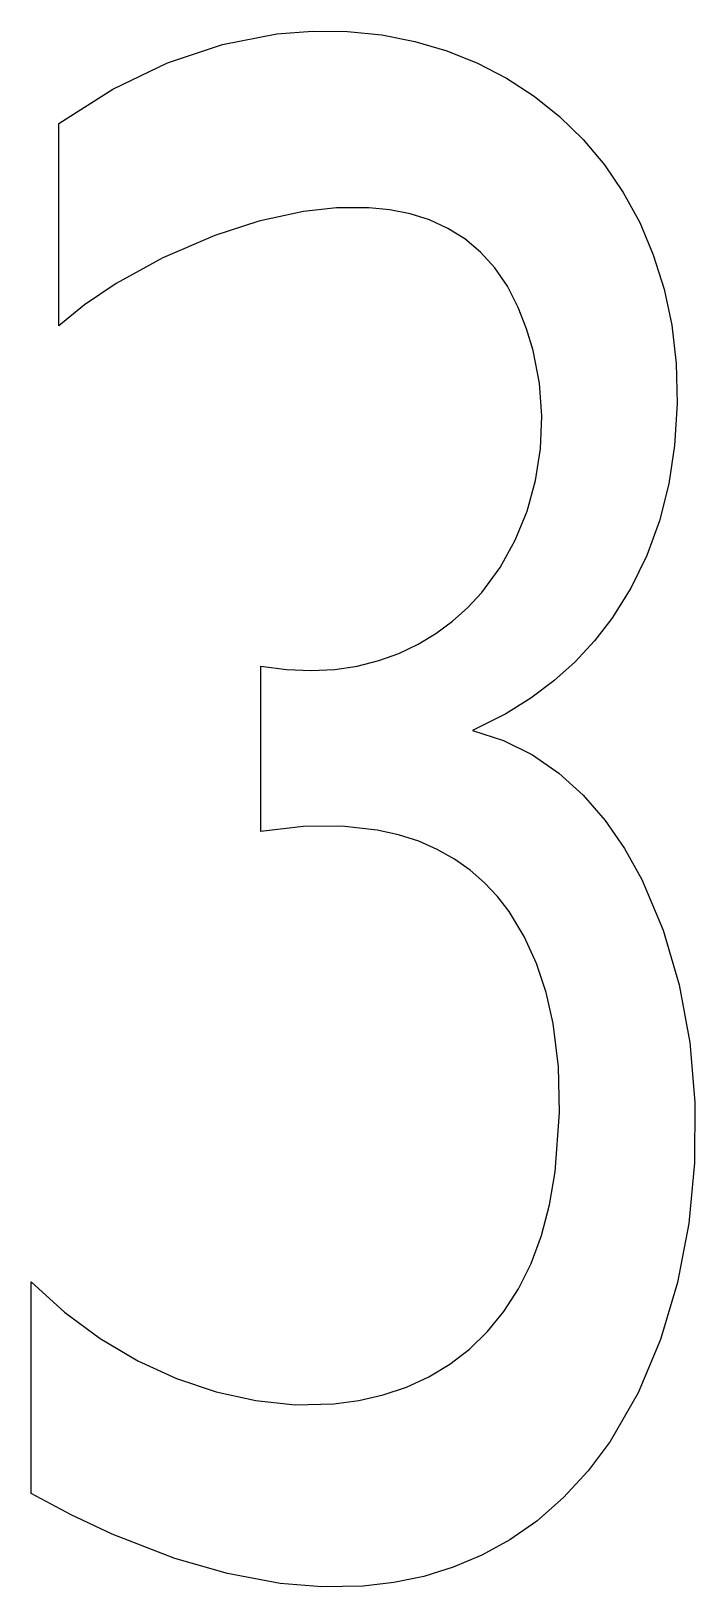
# Model space of a CAD drawing. Extents: x 0.16 to 1.04, y 0.24 to 2.3.
import ezdxf

# ---------------------------------------------------------------- set-up
doc = ezdxf.new("R2010")
doc.units = 0
doc.layers.add('3', color=7, linetype='CONTINUOUS')

msp = doc.modelspace()

# ---------------------------------------------------------------- linework, layer by layer
at = {"layer": '3'}
msp.add_polyline3d([(0.1636, 0.3639, 5.7484), (0.1636, 0.6441, 5.7484), (0.2079, 0.604, 5.7484), (0.2553, 0.5692, 5.7484), (0.305, 0.5398, 5.7484), (0.3564, 0.5162, 5.7484), (0.4088, 0.4985, 5.7484), (0.4615, 0.4869, 5.7484), (0.5138, 0.4815, 5.7484), (0.565, 0.4826, 5.7484), (0.5982, 0.487, 5.7484), (0.6303, 0.4944, 5.7484), (0.6612, 0.5049, 5.7484), (0.6907, 0.5184, 5.7484), (0.7186, 0.5352, 5.7484), (0.7447, 0.5552, 5.7484), (0.7687, 0.5785, 5.7484), (0.7904, 0.6051, 5.7484), (0.8097, 0.6351, 5.7484), (0.8263, 0.6686, 5.7484), (0.8401, 0.7056, 5.7484), (0.8508, 0.7462, 5.7484), (0.8582, 0.7903, 5.7484), (0.864, 0.8686, 5.7484), (0.8626, 0.9291, 5.7484), (0.8555, 0.9868, 5.7484), (0.8463, 1.0278, 5.7484), (0.8337, 1.0664, 5.7484), (0.8174, 1.1022, 5.7484), (0.7974, 1.135, 5.7484), (0.7819, 1.1549, 5.7484), (0.7646, 1.1732, 5.7484), (0.7456, 1.1898, 5.7484), (0.7247, 1.2046, 5.7484), (0.702, 1.2174, 5.7484), (0.6774, 1.2282, 5.7484), (0.6508, 1.2368, 5.7484), (0.6223, 1.2431, 5.7484), (0.5756, 1.2482, 5.7484), (0.5243, 1.2477, 5.7484), (0.4683, 1.2412, 5.7484), (0.4683, 1.4605, 5.7484), (0.5023, 1.4559, 5.7484), (0.5349, 1.4545, 5.7484), (0.5662, 1.4561, 5.7484), (0.596, 1.4605, 5.7484), (0.6244, 1.4676, 5.7484), (0.6512, 1.4773, 5.7484), (0.6765, 1.4893, 5.7484), (0.7002, 1.5036, 5.7484), (0.7221, 1.5199, 5.7484), (0.7424, 1.5381, 5.7484), (0.7609, 1.5581, 5.7484), (0.7853, 1.5911, 5.7484), (0.8054, 1.6271, 5.7484), (0.8212, 1.6657, 5.7484), (0.8324, 1.7063, 5.7484), (0.839, 1.7485, 5.7484), (0.8407, 1.7916, 5.7484), (0.8374, 1.8352, 5.7484), (0.829, 1.8787, 5.7484), (0.8204, 1.9074, 5.7484), (0.8094, 1.9357, 5.7484), (0.795, 1.9639, 5.7484), (0.7783, 1.9884, 5.7484), (0.7594, 2.0092, 5.7484), (0.7385, 2.0265, 5.7484), (0.7158, 2.0406, 5.7484), (0.6916, 2.0517, 5.7484), (0.666, 2.0598, 5.7484), (0.6392, 2.0652, 5.7484), (0.6115, 2.068, 5.7484), (0.5685, 2.0678, 5.7484), (0.5245, 2.0629, 5.7484), (0.4654, 2.0501, 5.7484), (0.4072, 2.0312, 5.7484), (0.3383, 2.0016, 5.7484), (0.2765, 1.9676, 5.7484), (0.2342, 1.9392, 5.7484), (0.2002, 1.9113, 5.7484), (0.2002, 2.1794, 5.7484), (0.272, 2.2252, 5.7484), (0.3446, 2.26, 5.7484), (0.4174, 2.2842, 5.7484), (0.4894, 2.2982, 5.7484), (0.5367, 2.302, 5.7484), (0.5831, 2.3016, 5.7484), (0.6284, 2.297, 5.7484), (0.6723, 2.2884, 5.7484), (0.7147, 2.2759, 5.7484), (0.7553, 2.2596, 5.7484), (0.7939, 2.2395, 5.7484), (0.8303, 2.2159, 5.7484), (0.8641, 2.1889, 5.7484), (0.8953, 2.1585, 5.7484), (0.9235, 2.1248, 5.7484), (0.9486, 2.0881, 5.7484), (0.9703, 2.0483, 5.7484), (0.9884, 2.0056, 5.7484), (1.0026, 1.9602, 5.7484), (1.0128, 1.9121, 5.7484), (1.0186, 1.8614, 5.7484), (1.02, 1.8083, 5.7484), (1.0166, 1.7529, 5.7484), (1.0088, 1.7018, 5.7484), (0.9965, 1.6531, 5.7484), (0.9798, 1.607, 5.7484), (0.9588, 1.5638, 5.7484), (0.9336, 1.5237, 5.7484), (0.9105, 1.4938, 5.7484), (0.8848, 1.4662, 5.7484), (0.8567, 1.4408, 5.7484), (0.826, 1.4178, 5.7484), (0.793, 1.3973, 5.7484), (0.7485, 1.3752, 5.7484), (0.7898, 1.3618, 5.7484), (0.8281, 1.3427, 5.7484), (0.8633, 1.3185, 5.7484), (0.8954, 1.2894, 5.7484), (0.9244, 1.2559, 5.7484), (0.9503, 1.2185, 5.7484), (0.9731, 1.1776, 5.7484), (1.0014, 1.1106, 5.7484), (1.0226, 1.0381, 5.7484), (1.0367, 0.9615, 5.7484), (1.0435, 0.8823, 5.7484), (1.0431, 0.8019, 5.7484), (1.0355, 0.7218, 5.7484), (1.0205, 0.6434, 5.7484), (0.9981, 0.5681, 5.7484), (0.9682, 0.4974, 5.7484), (0.931, 0.4328, 5.7484), (0.9019, 0.3937, 5.7484), (0.8695, 0.3584, 5.7484), (0.8338, 0.3273, 5.7484), (0.798, 0.3025, 5.7484), (0.7611, 0.2821, 5.7484), (0.7231, 0.266, 5.7484), (0.6841, 0.2539, 5.7484), (0.6444, 0.2456, 5.7484), (0.6039, 0.2409, 5.7484), (0.5492, 0.24, 5.7484), (0.4938, 0.2447, 5.7484), (0.424, 0.2577, 5.7484), (0.3541, 0.2778, 5.7484), (0.2712, 0.31, 5.7484), (0.2169, 0.3355, 5.7484)], close=True, dxfattribs=at)

doc.saveas('drawing.dxf')
